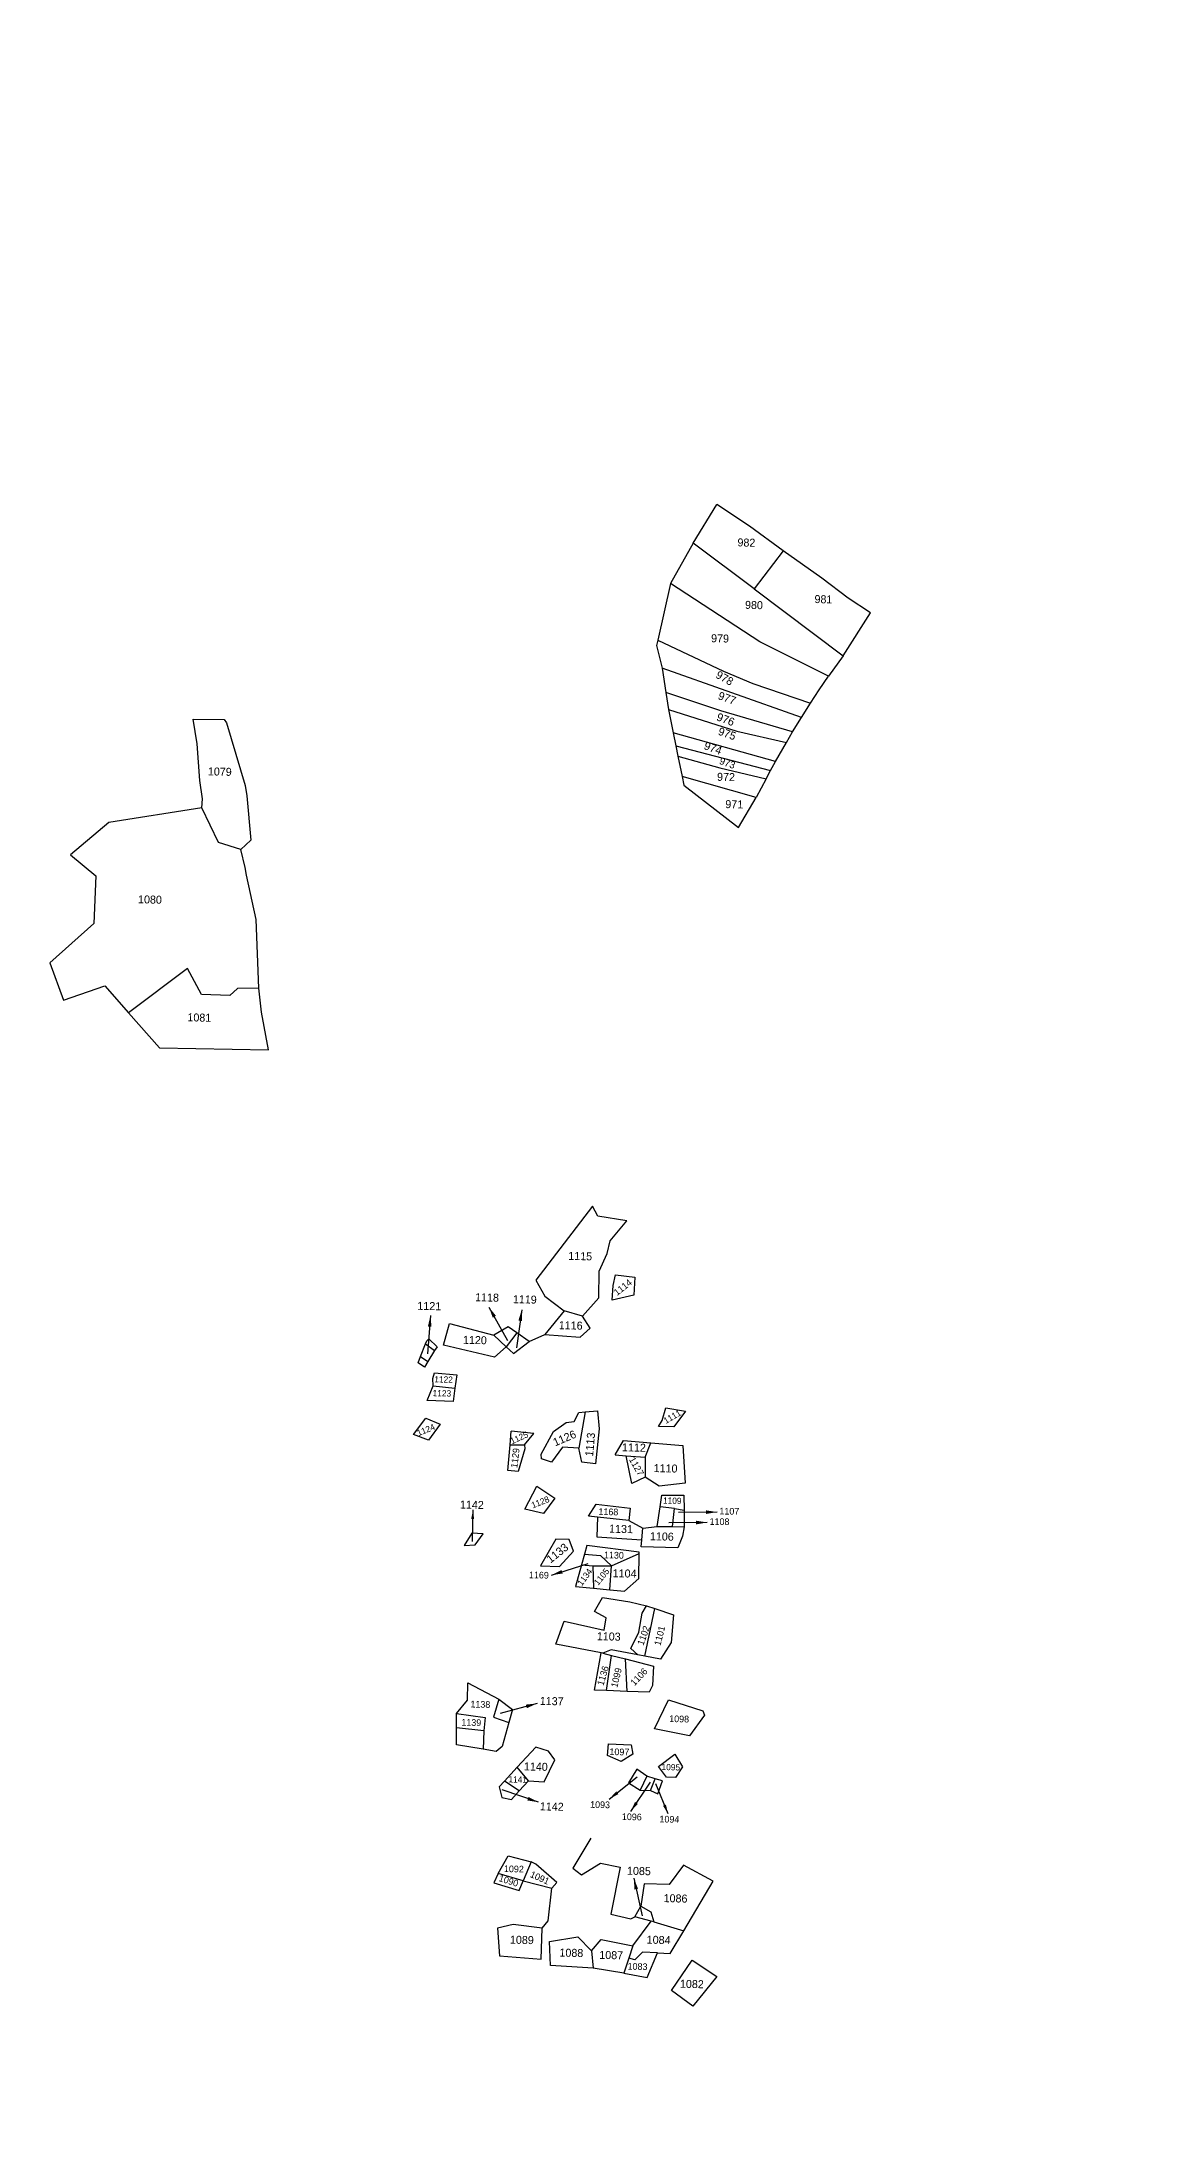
# Model space of a CAD drawing. Header units: metres. Extents: x 258265 to 262653, y 2177285 to 2183135.
# Drawn here: x 258713.9 to 258964.3, y 2180021.3 to 2180493.5 of the extents above; entities that cross this region are included whole.
import ezdxf

# ---------------------------------------------------------------- set-up
doc = ezdxf.new("R2010")
doc.units = ezdxf.units.M
for name, color, linetype in [('POLY_PARCEL', 6, 'Continuous'), ('SYM_ARROW', 1, 'Continuous'), ('TEXT_PARCEL', 7, 'Continuous')]:
    doc.layers.add(name, color=color, linetype=linetype)
doc.styles.add('TEXT_MAP', font='', dxfattribs={"height": 1.8})
doc.styles.get('TEXT_MAP').set_extended_font_data('Kruti Dev 050')
doc.dimstyles.get("Standard").update_dxf_attribs({"dimtxt": 0.18, "dimasz": 0.18, "dimexe": 0.18, "dimexo": 0.0625, "dimgap": 0.09, "dimtad": 0, "dimtih": 1, "dimtoh": 1, "dimdec": 4, "dimzin": 0, "dimdsep": 46, "dimtxsty": 'Standard', "dimcen": 0.09, "dimadec": 0, "dimazin": 0, "dimtfac": 1, "dimtdec": 4, "dimtofl": 0, "dimtmove": 0, "dimatfit": 3, "dimfxl": 1, "dimtolj": 1, "dimtzin": 0, "dimarcsym": 0})

# ---------------------------------------------------------------- blocks, each defined once
blk = doc.blocks.new('WEF')
at = {"layer": 'POLY_PARCEL'}
for points in [[(319.52, 383.98), (318.67, 389.51), (325.63, 389.44), (326.13, 388.68), (330.38, 374.56), (330.75, 372.24), (331.59, 362.26), (329.35, 360.21)], [(320.63, 369.53), (320.72, 371.54), (320.17, 375.71), (319.52, 383.98)], [(320.63, 369.53), (299.73, 366.24), (291.05, 358.99), (296.74, 354.23), (296.3, 343.51), (286.46, 334.7), (289.53, 326.26), (298.78, 329.53), (304.14, 323.46)], [(329.35, 360.21), (324.33, 361.78), (320.63, 369.53)], [(333.42, 329.02), (332.82, 344.45), (330.67, 354.39), (330.38, 356.12), (329.35, 360.21)], [(333.42, 329.02), (328.65, 328.94), (326.93, 327.3), (320.52, 327.54), (317.39, 333.41), (304.14, 323.46)], [(304.14, 323.46), (311.12, 315.57), (335.62, 315.11), (334.04, 323.56), (333.42, 329.02)]]:
    blk.add_lwpolyline(points, dxfattribs=at)
at = {"layer": 'TEXT_PARCEL', "style": 'TEXT_MAP'}
for s, p in [('1079', (321.95, 376.86)), ('1080', (306.25, 348.09)), ('1081', (317.35, 321.54))]:
    blk.add_text(s, height=1.8, rotation=358.6564, dxfattribs=at).set_placement(p)
blk = doc.blocks.new('43T')
at = {"layer": 'POLY_PARCEL'}
for points in [[(432.12, 391.58), (437.43, 400.29)], [(452.36, 389.88), (444.76, 395.41), (437.43, 400.29)], [(432.12, 391.58), (427.05, 382.5)], [(445.86, 381.32), (432.12, 391.58)], [(452.36, 389.88), (445.86, 381.32)], [(465.84, 366.19), (471.98, 375.87), (466.94, 379.22), (461.02, 383.72), (452.36, 389.88)], [(427.05, 382.5), (424.17, 369.71)], [(462.54, 361.67), (447.1, 369.35), (427.05, 382.5)], [(445.86, 381.32), (465.84, 366.19)], [(424.17, 369.71), (423.91, 368.56), (425.14, 363.48)], [(424.17, 369.71), (438.91, 362.8), (445.5, 359.99), (458.53, 355.6)], [(465.84, 366.19), (462.54, 361.67)], [(456.47, 352.32), (425.14, 363.48)], [(425.14, 363.48), (425.99, 357.94)], [(458.53, 355.6), (460.41, 358.59), (462.54, 361.67)], [(454.48, 349.13), (438.33, 353.83), (425.99, 357.94)], [(425.99, 357.94), (426.58, 354.12)], [(456.47, 352.32), (458.53, 355.6)], [(426.58, 354.12), (441.91, 349.25), (453.09, 346.73)], [(426.58, 354.12), (427.65, 348.88)], [(454.48, 349.13), (456.47, 352.32)], [(450.62, 342.47), (427.65, 348.88)], [(427.65, 348.88), (428.23, 346.01)], [(428.23, 346.01), (449.51, 340.41)], [(428.23, 346.01), (428.7, 343.67)], [(450.62, 342.47), (453.09, 346.73)], [(453.09, 346.73), (454.48, 349.13)], [(428.7, 343.67), (438.09, 341.01), (448.5, 338.54)], [(428.7, 343.67), (429.63, 339.06)], [(448.5, 338.54), (449.51, 340.41)], [(449.51, 340.41), (450.62, 342.47)], [(446.27, 334.36), (429.63, 339.06)], [(429.63, 339.06), (430.03, 337.1), (442.34, 327.59), (446.27, 334.36)], [(448.5, 338.54), (446.27, 334.36)]]:
    blk.add_lwpolyline(points, dxfattribs=at)
at = {"layer": 'TEXT_PARCEL', "style": 'TEXT_MAP'}
for s, height, rotation, p in [('982', 1.8, 358.6564, (442.06, 390.85)), ('980', 1.8, 358.6564, (443.76, 376.8)), ('981', 1.8, 358.6564, (459.38, 378.1)), ('979', 1.8, 358.6564, (436.13, 369.29)), ('978', 1.8, 330.7783, (437.01, 361.41)), ('977', 1.8, 340.2354, (437.55, 356.54)), ('976', 1.8, 339.6451, (437.22, 351.77)), ('975', 1.8, 340.7421, (437.56, 348.52)), ('974', 1.8, 340.2354, (434.39, 345.29)), ('973', 1.6, 340.8511, (437.87, 341.93)), ('972', 1.8, 358.6564, (437.47, 338.12)), ('971', 1.8, 358.6564, (439.32, 331.97))]:
    blk.add_text(s, height=height, rotation=rotation, dxfattribs=at).set_placement(p)
blk = doc.blocks.new('TEXTARROW')
blk.add_leader([(0, 0), (8.64, 0)], dimstyle='Standard', override={"dimtxt": 2.5, "dimasz": 2.5, "dimexe": 1.25, "dimexo": 0.625, "dimgap": 0.625, "dimtad": 1, "dimtih": 0, "dimtoh": 0, "dimzin": 8, "dimcen": 2.5, "dimtofl": 1})

msp = doc.modelspace()

# ---------------------------------------------------------------- linework, layer by layer
msp.add_circle((258865.25, 2180365.07), 600.58)
at = {"layer": 'POLY_PARCEL'}
for points in [[(258835.44, 2180206.83), (258839.11, 2180210.94), (258839.16, 2180216.95), (258840.97, 2180220.91), (258841.61, 2180223.76), (258845.34, 2180228.25), (258838.87, 2180229.35), (258837.69, 2180231.57), (258824.89, 2180214.9), (258826.91, 2180211.32), (258831.27, 2180207.99)], [(258842.32, 2180213.73), (258842.86, 2180216.15), (258847.14, 2180215.62), (258846.95, 2180211.52), (258842.06, 2180210.4), (258842.32, 2180213.73)], [(258818.24, 2180199.96), (258815.61, 2180197.57), (258804.13, 2180200.32), (258805.52, 2180205.21), (258815.44, 2180202.53)], [(258820.62, 2180203.11), (258818.73, 2180204.46), (258815.44, 2180202.53)], [(258831.27, 2180207.99), (258826.94, 2180202.74)], [(258826.94, 2180202.74), (258834.9, 2180202.08), (258837.14, 2180204.12), (258835.44, 2180206.83)], [(258835.44, 2180206.83), (258831.27, 2180207.99)], [(258799.02, 2180197.77), (258800.13, 2180200.61)], [(258800.13, 2180200.61), (258800.39, 2180201.29), (258800.84, 2180201.71), (258802.71, 2180199.94), (258802.17, 2180199.07)], [(258800.13, 2180200.61), (258802.17, 2180199.07)], [(258802.17, 2180199.07), (258800.67, 2180196.63)], [(258815.44, 2180202.53), (258818.24, 2180199.96)], [(258820.62, 2180203.11), (258818.24, 2180199.96)], [(258818.24, 2180199.96), (258819.92, 2180198.42), (258823.42, 2180201.11)], [(258823.42, 2180201.11), (258820.62, 2180203.11)], [(258823.42, 2180201.11), (258826.94, 2180202.74)], [(258799.87, 2180195.32), (258798.45, 2180196.31), (258799.02, 2180197.77)], [(258799.02, 2180197.77), (258800.67, 2180196.63)], [(258800.67, 2180196.63), (258799.87, 2180195.32)], [(258806.74, 2180190.64), (258806.36, 2180187.63), (258800.5, 2180187.84), (258801.8, 2180191.16)], [(258801.76, 2180192.84), (258802.17, 2180194.05), (258807.12, 2180193.63), (258806.74, 2180190.64)], [(258801.8, 2180191.16), (258801.76, 2180192.84)], [(258801.8, 2180191.16), (258806.74, 2180190.64)], [(258833.5, 2180183.16), (258834.62, 2180185.19), (258835.99, 2180185.31)], [(258835.99, 2180185.31), (258838.75, 2180185.55), (258839.18, 2180181.5), (258838.31, 2180173.59), (258835.27, 2180173.97), (258834.58, 2180177.11)], [(258835.99, 2180185.31), (258834.58, 2180177.11)], [(258853.29, 2180183.39), (258854.12, 2180186.19), (258858.6, 2180185.47), (258855.93, 2180181.96), (258852.5, 2180182.04), (258853.29, 2180183.39)], [(258797.41, 2180180.19), (258800.17, 2180183.85), (258803.42, 2180182.56), (258800.82, 2180178.96), (258797.41, 2180180.19)], [(258819.17, 2180177.85), (258819.39, 2180180.97)], [(258822.37, 2180177.92), (258824.49, 2180180.46), (258819.39, 2180180.97)], [(258834.58, 2180177.11), (258830.93, 2180177.35), (258828.41, 2180173.98), (258826.22, 2180174.72), (258826.09, 2180175.79), (258828.88, 2180180.9), (258831.74, 2180182.89), (258833.5, 2180183.16)], [(258822.37, 2180177.92), (258822.43, 2180177.01), (258820.93, 2180171.86), (258818.65, 2180172.14), (258819.17, 2180177.85)], [(258819.17, 2180177.85), (258822.37, 2180177.92)], [(258842.78, 2180175.62), (258844.61, 2180178.89), (258850.78, 2180178.36)], [(258842.78, 2180175.62), (258845.21, 2180175.43)], [(258849.53, 2180170.59), (258846.52, 2180169.21), (258845.21, 2180175.43)], [(258845.21, 2180175.43), (258849.48, 2180175.08)], [(258849.48, 2180175.08), (258850.78, 2180178.36)], [(258850.78, 2180178.36), (258857.93, 2180177.74), (258858.51, 2180169.23), (258852.68, 2180168.57), (258849.53, 2180170.59)], [(258849.48, 2180175.08), (258849.53, 2180170.59)], [(258826.63, 2180162.41), (258822.46, 2180163.43), (258825.17, 2180168.55), (258829.22, 2180165.86), (258826.63, 2180162.41)], [(258852.84, 2180163.91), (258853.25, 2180166.58), (258858.2, 2180166.54), (258858.23, 2180163.2)], [(258838.8, 2180161.64), (258836.74, 2180161.86), (258838.48, 2180164.56), (258846.09, 2180163.62), (258845.79, 2180160.88)], [(258838.8, 2180161.64), (258838.61, 2180157.16), (258848.75, 2180156.48)], [(258845.79, 2180160.88), (258838.8, 2180161.64)], [(258852.17, 2180159.51), (258852.84, 2180163.91)], [(258856.07, 2180163.54), (258852.84, 2180163.91)], [(258855.67, 2180159.48), (258856.07, 2180163.54)], [(258856.07, 2180163.54), (258858.23, 2180163.2)], [(258858.23, 2180163.2), (258858.26, 2180159.45)], [(258810.51, 2180157.99), (258808.84, 2180155.21), (258811.29, 2180155.38), (258813.1, 2180157.85), (258810.51, 2180157.99)], [(258825.95, 2180150.64), (258830.22, 2180150.54), (258833.35, 2180153.97), (258832.42, 2180156.58), (258829.44, 2180156.65), (258825.95, 2180150.64)], [(258845.79, 2180160.88), (258848.95, 2180159.13)], [(258858.26, 2180159.45), (258857.91, 2180157.32), (258856.86, 2180154.68), (258848.63, 2180154.95), (258848.75, 2180156.48)], [(258848.75, 2180156.48), (258848.95, 2180159.13)], [(258848.95, 2180159.13), (258852.17, 2180159.51)], [(258852.17, 2180159.51), (258855.67, 2180159.48)], [(258855.67, 2180159.48), (258858.26, 2180159.45)], [(258835.83, 2180153.31), (258835.18, 2180150.9)], [(258848.14, 2180153.41), (258848.14, 2180153.74), (258836.36, 2180155.24), (258835.83, 2180153.31)], [(258835.83, 2180153.31), (258839.43, 2180152.99), (258841.89, 2180150.65)], [(258841.89, 2180150.65), (258848.14, 2180153.41)], [(258848.08, 2180147.84), (258848.14, 2180153.41)], [(258835.18, 2180150.9), (258833.85, 2180146.04), (258837.9, 2180145.63)], [(258835.18, 2180150.9), (258837.72, 2180150.69)], [(258837.72, 2180150.69), (258837.9, 2180145.63)], [(258837.72, 2180150.69), (258841.89, 2180150.65)], [(258841.52, 2180145.27), (258841.89, 2180150.65)], [(258841.52, 2180145.27), (258844.88, 2180144.94), (258848.08, 2180147.84)], [(258837.9, 2180145.63), (258841.52, 2180145.27)], [(258838.14, 2180140.41), (258839.89, 2180143.53), (258846.04, 2180142.55), (258849.76, 2180141.7)], [(258839.6, 2180131.07), (258829.42, 2180133.07), (258831.29, 2180138.24), (258840.25, 2180136.17), (258840.7, 2180138.98), (258838.14, 2180140.41)], [(258847.86, 2180130.64), (258846.25, 2180132.06), (258848.09, 2180135.75), (258848.8, 2180140.01), (258849.76, 2180141.7)], [(258849.39, 2180130.34), (258851.64, 2180141.07)], [(258851.64, 2180141.07), (258855.89, 2180139.65), (258855.36, 2180133.41), (258852.98, 2180129.66), (258849.39, 2180130.34)], [(258849.76, 2180141.7), (258851.64, 2180141.07)], [(258840.77, 2180122.62), (258838.1, 2180122.73), (258839.6, 2180131.07)], [(258839.98, 2180130.99), (258839.6, 2180131.07)], [(258847.86, 2180130.64), (258841.82, 2180131.79), (258839.98, 2180130.99)], [(258839.98, 2180130.99), (258841.95, 2180130.5)], [(258840.77, 2180122.62), (258841.95, 2180130.5)], [(258841.95, 2180130.5), (258845.07, 2180129.71)], [(258845.42, 2180122.42), (258845.07, 2180129.71)], [(258845.07, 2180129.71), (258851.35, 2180128.13), (258851.17, 2180123.72), (258850.37, 2180122.21), (258845.42, 2180122.42)], [(258849.39, 2180130.34), (258847.86, 2180130.64)], [(258807.06, 2180117.42), (258809.57, 2180120.41), (258809.59, 2180124.37), (258816.6, 2180120.7)], [(258816.6, 2180120.7), (258815.43, 2180116.62), (258818.85, 2180115.43)], [(258816.6, 2180120.7), (258819.67, 2180118.35), (258818.85, 2180115.43)], [(258845.42, 2180122.42), (258840.77, 2180122.62)], [(258859.44, 2180112.4), (258851.63, 2180114.03), (258854.75, 2180120.51), (258862.47, 2180118.04), (258862.83, 2180117.04), (258859.44, 2180112.4)], [(258813.06, 2180109.4), (258807.05, 2180110.41), (258807.06, 2180114.22)], [(258807.06, 2180114.22), (258807.06, 2180117.42)], [(258807.06, 2180117.42), (258813.52, 2180116.58), (258813.22, 2180113.54)], [(258813.22, 2180113.54), (258807.06, 2180114.22)], [(258818.85, 2180115.43), (258817.34, 2180110.02), (258816.01, 2180108.91), (258813.06, 2180109.4)], [(258813.22, 2180113.54), (258813.06, 2180109.4)], [(258823.29, 2180102.31), (258826.79, 2180102.08), (258829.2, 2180107.05), (258827.79, 2180108.99), (258824.92, 2180109.89), (258820.74, 2180105.34)], [(258841.04, 2180107.99), (258841.24, 2180110.62), (258846.36, 2180110.42), (258846.76, 2180108.28), (258844.13, 2180106.62), (258841.04, 2180107.99)], [(258820.74, 2180105.34), (258817.89, 2180102.24)], [(258823.29, 2180102.31), (258820.74, 2180105.34)], [(258849.85, 2180103.36), (258847.6, 2180104.94), (258845.77, 2180101.86), (258848.4, 2180100.2)], [(258854.27, 2180103.11), (258852.49, 2180105.51), (258856.14, 2180108.32), (258857.91, 2180105.46), (258856.32, 2180103.06), (258854.27, 2180103.11)], [(258817.89, 2180102.24), (258816.7, 2180100.94), (258817.25, 2180098.57), (258819.45, 2180098.13), (258821.19, 2180100.02)], [(258821.19, 2180100.02), (258817.89, 2180102.24)], [(258821.19, 2180100.02), (258823.29, 2180102.31)], [(258849.85, 2180103.36), (258848.4, 2180100.2)], [(258848.4, 2180100.2), (258850.69, 2180100.14)], [(258851.77, 2180102.78), (258849.85, 2180103.36)], [(258850.69, 2180100.14), (258851.77, 2180102.78)], [(258850.69, 2180100.14), (258852.35, 2180099.34), (258853.41, 2180102.29), (258851.77, 2180102.78)], [(258837.28, 2180089.39), (258833.23, 2180082.62), (258835.18, 2180081.13), (258839.43, 2180083.77), (258843.84, 2180082.91), (258841.76, 2180072.29), (258846.31, 2180071.27), (258847.18, 2180071.72)], [(258816.45, 2180081.47), (258815.49, 2180079.37), (258821.18, 2180077.62), (258822.05, 2180079.82)], [(258816.45, 2180081.47), (258818.67, 2180085.46), (258823.83, 2180084.04)], [(258822.05, 2180079.82), (258816.45, 2180081.47)], [(258823.83, 2180084.04), (258822.05, 2180079.82)], [(258828.49, 2180078.14), (258829.67, 2180079.41), (258824.88, 2180083.56), (258823.83, 2180084.04)], [(258858.16, 2180068.54), (258864.75, 2180079.73), (258858.12, 2180083.31), (258854.9, 2180079.01), (258849.26, 2180079.14), (258848.53, 2180074.13)], [(258822.05, 2180079.82), (258828.49, 2180078.14)], [(258826.37, 2180069.12), (258827.71, 2180070.84), (258828.49, 2180078.14)], [(258847.18, 2180071.72), (258848.53, 2180074.13)], [(258850.84, 2180070.71), (258847.18, 2180071.72)], [(258848.53, 2180074.13), (258850.79, 2180072.86), (258851.42, 2180070.56)], [(258826.37, 2180069.12), (258819.84, 2180069.96), (258816.31, 2180069.13), (258816.77, 2180062.95), (258826.13, 2180062.16), (258826.37, 2180069.12)], [(258837.83, 2180060.13), (258828.24, 2180060.74), (258827.98, 2180066.15), (258834.34, 2180067.22), (258837.46, 2180064.02)], [(258846.72, 2180065.18), (258850.84, 2180070.71)], [(258851.42, 2180070.56), (258850.84, 2180070.71)], [(258851.42, 2180070.56), (258858.16, 2180068.54)], [(258852.25, 2180063.6), (258855.14, 2180063.42), (258858.16, 2180068.54)], [(258837.46, 2180064.02), (258839.58, 2180066.64), (258846.72, 2180065.18)], [(258837.46, 2180064.02), (258837.83, 2180060.13)], [(258844.67, 2180059.05), (258849.98, 2180058.02), (258852.25, 2180063.6)], [(258845.79, 2180062.41), (258844.67, 2180059.05)], [(258846.72, 2180065.18), (258845.79, 2180062.41)], [(258852.25, 2180063.6), (258848.9, 2180063.79), (258847.18, 2180062.01), (258845.79, 2180062.41)], [(258844.67, 2180059.05), (258837.83, 2180060.13)], [(258860.22, 2180051.64), (258855.42, 2180055.1), (258860.08, 2180061.93), (258865.64, 2180058.29), (258860.22, 2180051.64)]]:
    msp.add_lwpolyline(points, dxfattribs=at)

# ---------------------------------------------------------------- block references
for name, p in [('43T', (258428.17, 2179989.15)), ('WEF', (258429.22, 2179951.63))]:
    msp.add_blockref(name, p)
at = {"layer": 'SYM_ARROW'}
for p, rotation in [((258814.37, 2180208.88), 299.1378468191963), ((258801.24, 2180206.97), 265.6417556413152), ((258821.75, 2180208.28), 262.3122830861186), ((258865.66, 2180162.76), 180.5035473233488), ((258863.45, 2180160.42), 180.5035473233488), ((258828.44, 2180148.58), 17.54558204134), ((258825.2, 2180119.7), 195.1565402761712), ((258825.51, 2180097.48), 161.3419520069554), ((258846.95, 2180080.37), 282.4208638756019)]:
    msp.add_blockref('TEXTARROW', p, dxfattribs=dict(at, rotation=rotation))
for p, xscale, yscale, zscale, rotation in [((258810.77, 2180163.23), 0.8191742255910333, 0.8191742255910333, 0.8191742255910333, 268.6564420795121), ((258841.39, 2180098.17), 0.9343669384629266, 0.9343669384629266, 0.9343669384629266, 38.20846760102175), ((258846.24, 2180095.42), 0.9196125224306729, 0.9196125224306729, 0.9196125224306729, 55.91407965223713), ((258854.65, 2180094.85), 0.8471219416416093, 0.8471219416416093, 0.8471219416416093, 112.4117131068128)]:
    msp.add_blockref('TEXTARROW', p, dxfattribs=dict(at, xscale=xscale, yscale=yscale, zscale=zscale, rotation=rotation))

# ---------------------------------------------------------------- texts
at = {"layer": 'TEXT_PARCEL', "style": 'TEXT_MAP'}
for s, height, rotation, p in [('1115', 1.8, 358.6564, (258832.19, 2180219.5)), ('1114', 1.5, 37.9281, (258843.17, 2180211.35)), ('1121', 1.8, 358.6564, (258798.26, 2180208.27)), ('1118', 1.8, 358.6564, (258811.25, 2180210.2)), ('1119', 1.8, 358.6564, (258819.74, 2180209.76)), ('1116', 1.8, 358.6564, (258830.06, 2180203.91)), ('1120', 1.8, 358.6564, (258808.52, 2180200.62)), ('1123', 1.4, 358.6564, (258801.7, 2180188.84)), ('1122', 1.4, 358.6564, (258802.08, 2180191.94)), ('1111', 1.4, 30.257, (258854.15, 2180182.56)), ('1124', 1.4, 22.2801, (258798.53, 2180179.81)), ('1125', 1.4, 24.5046, (258819.57, 2180177.98)), ('1126', 1.8, 23.0946, (258829.25, 2180177.51)), ('1113', 1.8, 84.964, (258837.78, 2180175.21)), ('1129', 1.5, 82.9443, (258820.74, 2180172.61)), ('1112', 1.8, 358.6564, (258844.28, 2180176.44)), ('1127', 1.5, 299.6272, (258845.8, 2180174.61)), ('1110', 1.8, 358.6564, (258851.39, 2180171.76)), ('1128', 1.4, 21.8494, (258824.25, 2180163.57)), ('1109', 1.4, 358.6564, (258853.49, 2180164.68)), ('1142', 1.8, 358.6564, (258807.84, 2180163.57)), ('1168', 1.5, 358.6564, (258838.98, 2180162.12)), ('1108', 1.5, 359.1789, (258863.97, 2180159.89)), ('1107', 1.5, 359.1789, (258866.18, 2180162.23)), ('1131', 1.8, 358.6564, (258841.37, 2180158.13)), ('1106', 1.8, 358.6564, (258850.55, 2180156.43)), ('1133', 1.8, 38.4543, (258828.22, 2180151.16)), ('1130', 1.5, 358.6564, (258840.22, 2180152.37)), ('1169', 1.5, 358.6564, (258823.36, 2180147.89)), ('1134', 1.4, 53.6571, (258835.26, 2180146.04)), ('1105', 1.4, 50.7739, (258838.93, 2180146.16)), ('1104', 1.8, 358.6564, (258842.18, 2180148.12)), ('1103', 1.8, 358.6564, (258838.61, 2180133.94)), ('1102', 1.5, 70.2168, (258849.08, 2180132.64)), ('1101', 1.5, 75.9287, (258852.93, 2180132.59)), ('1136', 1.5, 73.8558, (258840.11, 2180123.6)), ('1099', 1.5, 76.4818, (258843.22, 2180123.17)), ('1106', 1.5, 46.3749, (258847.09, 2180123.56)), ('1138', 1.5, 358.6564, (258810.2, 2180118.81)), ('1137', 1.8, 358.6564, (258825.79, 2180119.39)), ('1139', 1.5, 358.6564, (258808.16, 2180114.73)), ('1098', 1.5, 358.6564, (258854.89, 2180115.53)), ('1097', 1.5, 358.6564, (258841.45, 2180108.11)), ('1140', 1.8, 358.6564, (258822.22, 2180104.66)), ('1095', 1.4, 358.6564, (258853.17, 2180104.72)), ('1141', 1.4, 358.6564, (258818.74, 2180101.94)), ('1142', 1.8, 358.6564, (258825.8, 2180095.67)), ('1093', 1.5, 358.6564, (258837.11, 2180096.24)), ('1096', 1.5, 358.6564, (258844.25, 2180093.5)), ('1094', 1.5, 358.6564, (258852.7, 2180092.96)), ('1090', 1.5, 342.2794, (258816.45, 2180079.79)), ('1092', 1.5, 358.6564, (258817.73, 2180081.78)), ('1091', 1.5, 336.0421, (258823.47, 2180080.72)), ('1085', 1.8, 358.6564, (258845.4, 2180081.18)), ('1086', 1.8, 358.6564, (258853.63, 2180075.02)), ('1089', 1.8, 358.6564, (258819.08, 2180065.68)), ('1084', 1.8, 358.6564, (258849.83, 2180065.68)), ('1088', 1.8, 358.6564, (258830.21, 2180062.78)), ('1087', 1.8, 358.6564, (258839.17, 2180062.26)), ('1083', 1.5, 358.6564, (258845.53, 2180059.83)), ('1082', 1.8, 358.6564, (258857.3, 2180055.76))]:
    msp.add_text(s, height=height, rotation=rotation, dxfattribs=at).set_placement(p)

doc.saveas('drawing.dxf')
